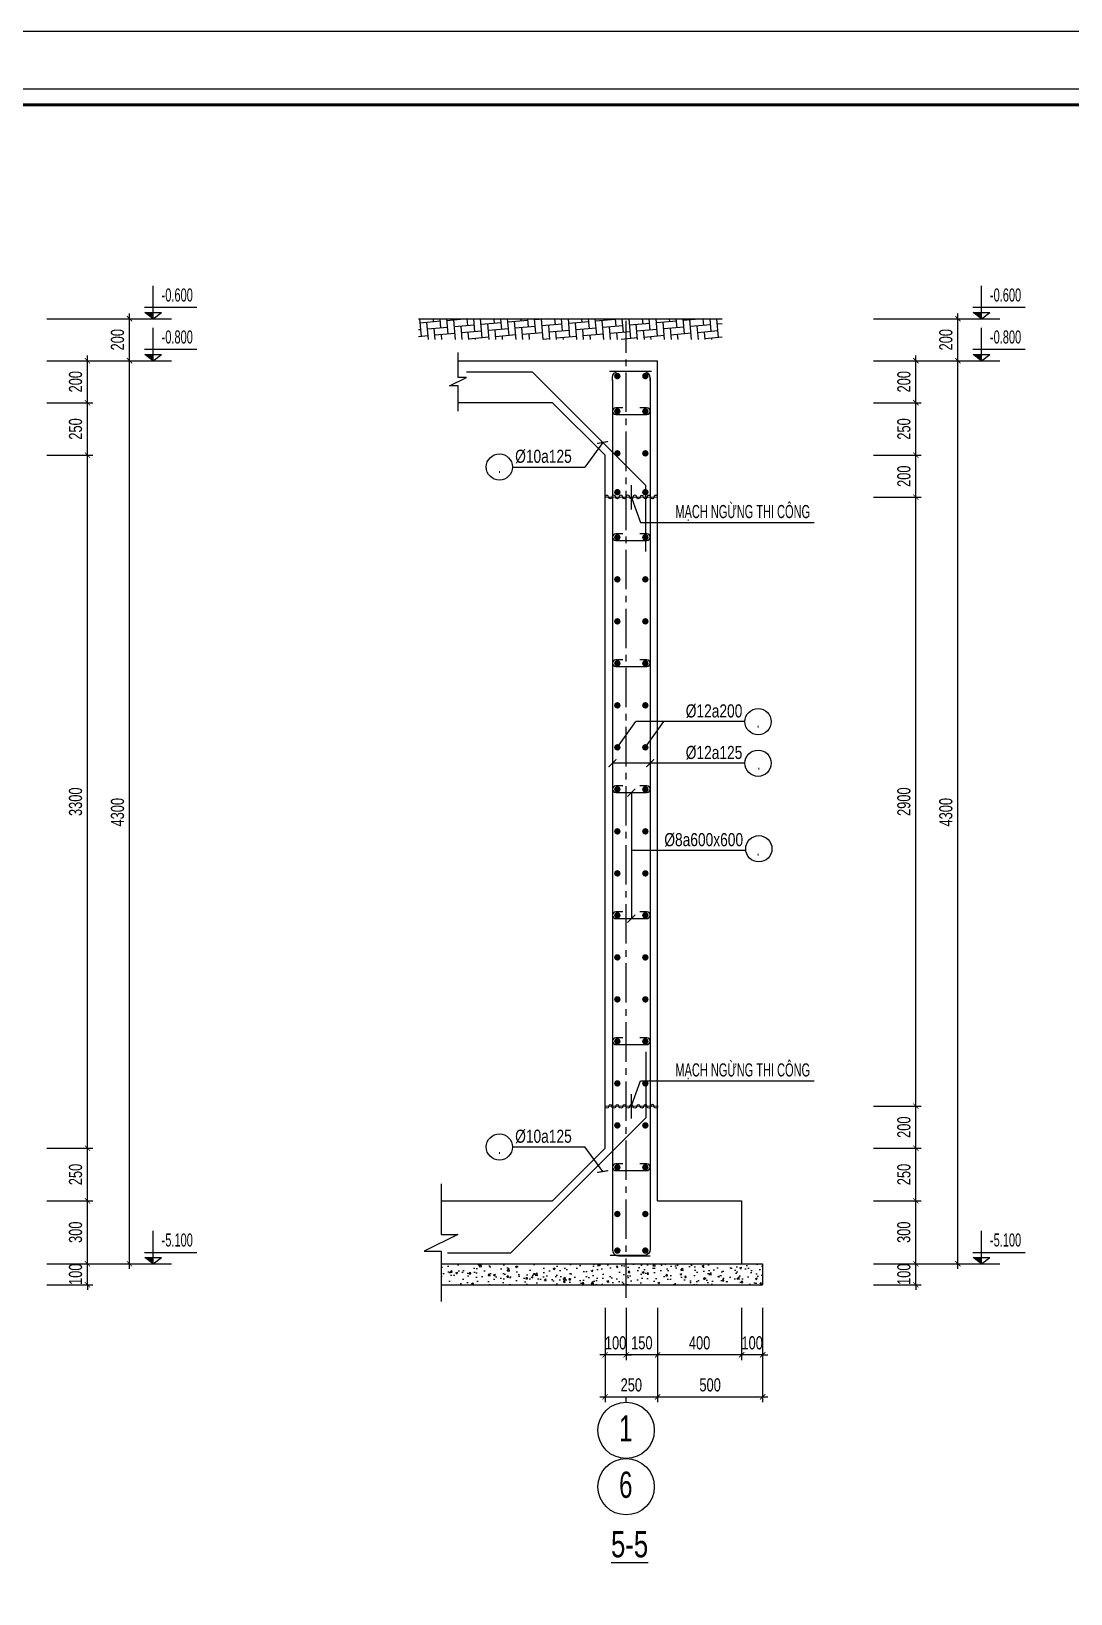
# Model space of a CAD drawing. Header units: millimetres. Extents: x -743195 to -406795, y -426565 to -367165.
# Drawn here: x -446379 to -426587, y -396927 to -367165 of the extents above; entities that cross this region are included whole.
import ezdxf
from ezdxf.enums import TextEntityAlignment as Align

# ---------------------------------------------------------------- set-up
doc = ezdxf.new("R2010")
doc.units = ezdxf.units.MM
doc.header["$LTSCALE"] = 1000
doc.header["$MEASUREMENT"] = 0
doc.linetypes.add('CENTER2', pattern=[1.125, 0.75, -0.125, 0.125, -0.125])
for name, color, linetype in [('8', 8, 'Continuous'), ('CDC-KHUNGTEN', 7, 'Continuous'), ('CDC.01.AXIS', 160, 'CENTER2'), ('CDC.02.DIM', 1, 'Continuous'), ('CDC.03.BORDER', 3, 'Continuous'), ('CDC.05.STEEL', 4, 'Continuous'), ('CDC.06.TEXT', 2, 'Continuous'), ('CDC.10.HATCH', 251, 'Continuous'), ('CDC.14.STEELNUM', 3, 'Continuous'), ('CDC.16.BIGTEXT', 6, 'Continuous'), ('CHI', 1, 'Continuous'), ('DIM', 1, 'Continuous'), ('KCS_CHI', 1, 'Continuous'), ('KCS_HATCH', 8, 'Continuous')]:
    doc.layers.add(name, color=color, linetype=linetype)
doc.styles.add('ARIAL', font='arial.ttf', dxfattribs={"width": 0.7})
doc.styles.add('KCS_SMTEXT', font='arial.ttf', dxfattribs={"width": 0.7})
doc.dimstyles.new('1.25', dxfattribs={"dimscale": 100, "dimtxt": 2.5, "dimasz": 1, "dimexe": 1, "dimexo": 0, "dimgap": 1, "dimtad": 1, "dimdec": 0, "dimlfac": 0.25, "dimdsep": 46, "dimtxsty": 'ARIAL', "dimblk": 'ARCHTICK', "dimcen": 1, "dimdle": 1, "dimclrd": 1, "dimclre": 1, "dimclrt": 2, "dimadec": 0, "dimazin": 0, "dimtfac": 0.00072, "dimtdec": 0, "dimtix": 1, "dimtmove": 2, "dimatfit": 3, "dimldrblk": 'ARCHTICK', "dimfxl": 1, "dimtolj": 1, "dimarcsym": 0})

# ---------------------------------------------------------------- blocks, each defined once
blk = doc.blocks.new('_ArchTick')
at = {"color": 0, "linetype": 'ByBlock', "const_width": 0.15}
blk.add_lwpolyline([(-0.5, -0.5), (0.5, 0.5)], dxfattribs=at)
blk = doc.blocks.new('*D38')
at = {"layer": 'CDC.02.DIM', "color": 1, "lineweight": -2, "transparency": 16777216}
for p, q in [((-430341, -390641), (-429436, -390641)), ((-429536, -390641), (-429536, -390541)), ((-429536, -391041), (-429536, -390641)), ((-430341, -391041), (-429436, -391041)), ((-429536, -391041), (-429536, -391141))]:
    blk.add_line(p, q, dxfattribs=at)
at = {"layer": 'Defpoints', "color": 0, "transparency": 16777216}
for p in [(-430341, -390641), (-429536, -390641), (-430341, -391041)]:
    blk.add_point(p, dxfattribs=at)
at = {"layer": 'CDC.02.DIM', "color": 1, "lineweight": -2, "transparency": 16777216, "xscale": 100, "yscale": 100, "zscale": 100}
for p, rotation in [((-429536, -390641), 270), ((-429536, -391041), 90)]:
    blk.add_blockref('_ArchTick', p, dxfattribs=dict(at, rotation=rotation))
at = {"layer": 'CDC.02.DIM', "color": 2, "transparency": 16777216, "insert": (-429763, -390841), "char_height": 250, "attachment_point": 5, "rotation": 90, "style": 'ARIAL'}
blk.add_mtext('\\A1;100', dxfattribs=at)
blk = doc.blocks.new('*D39')
at = {"layer": 'CDC.02.DIM', "color": 1, "lineweight": -2, "transparency": 16777216}
for p, q in [((-430341, -389441), (-429436, -389441)), ((-429536, -390741), (-429536, -389341)), ((-430341, -390641), (-429436, -390641))]:
    blk.add_line(p, q, dxfattribs=at)
at = {"layer": 'Defpoints', "color": 0, "transparency": 16777216}
for p in [(-430341, -389441), (-429536, -389441), (-430341, -390641)]:
    blk.add_point(p, dxfattribs=at)
at = {"layer": 'CDC.02.DIM', "color": 1, "lineweight": -2, "transparency": 16777216, "xscale": 100, "yscale": 100, "zscale": 100}
for p, rotation in [((-429536, -389441), 90), ((-429536, -390641), 270)]:
    blk.add_blockref('_ArchTick', p, dxfattribs=dict(at, rotation=rotation))
at = {"layer": 'CDC.02.DIM', "color": 2, "transparency": 16777216, "insert": (-429764, -390041), "char_height": 250, "attachment_point": 5, "rotation": 90, "style": 'ARIAL'}
blk.add_mtext('\\A1;300', dxfattribs=at)
blk = doc.blocks.new('*D40')
at = {"layer": 'CDC.02.DIM', "color": 1, "lineweight": -2, "transparency": 16777216}
for p, q in [((-430341, -387640), (-429436, -387640)), ((-429536, -388541), (-429536, -387540)), ((-430341, -388441), (-429436, -388441))]:
    blk.add_line(p, q, dxfattribs=at)
at = {"layer": 'Defpoints', "color": 0, "transparency": 16777216}
for p in [(-430341, -387640), (-429536, -387640), (-430341, -388441)]:
    blk.add_point(p, dxfattribs=at)
at = {"layer": 'CDC.02.DIM', "color": 1, "lineweight": -2, "transparency": 16777216, "xscale": 100, "yscale": 100, "zscale": 100}
for p, rotation in [((-429536, -387640), 90), ((-429536, -388441), 270)]:
    blk.add_blockref('_ArchTick', p, dxfattribs=dict(at, rotation=rotation))
at = {"layer": 'CDC.02.DIM', "color": 2, "transparency": 16777216, "insert": (-429763, -388040), "char_height": 250, "attachment_point": 5, "rotation": 90, "style": 'ARIAL'}
blk.add_mtext('\\A1;200', dxfattribs=at)
blk = doc.blocks.new('CAODO')
at = {"layer": 'KCS_HATCH'}
blk.add_hatch(color=256, dxfattribs=at).paths.add_polyline_path([(-3269.7, 14651), (-3309.7, 14651), (-3269.7, 14621)])
at = {"layer": 'CHI'}
for q in [(-3309.7, 14651), (-3229.7, 14651)]:
    blk.add_line((-3269.7, 14621), q, dxfattribs=at)
at = {"layer": 'DIM'}
for p, q in [((-3357.2, 14621), (-3182.2, 14621)), ((-3309.7, 14651), (-3229.7, 14651)), ((-3269.7, 14621), (-3269.7, 14651))]:
    blk.add_line(p, q, dxfattribs=at)
at = {"layer": 'KCS_CHI'}
for p, q in [((-3269.7, 14621), (-3269.7, 14778.1)), ((-3310.2, 14675.4), (-3062.5, 14675.4))]:
    blk.add_line(p, q, dxfattribs=at)
blk = doc.blocks.new('*D41')
at = {"layer": 'CDC.02.DIM', "color": 1, "lineweight": -2, "transparency": 16777216}
for p, q in [((-430341, -376041), (-429436, -376041)), ((-429536, -387740), (-429536, -375941)), ((-430341, -387640), (-429436, -387640))]:
    blk.add_line(p, q, dxfattribs=at)
at = {"layer": 'Defpoints', "color": 0, "transparency": 16777216}
for p in [(-430341, -376041), (-429536, -376041), (-430341, -387640)]:
    blk.add_point(p, dxfattribs=at)
at = {"layer": 'CDC.02.DIM', "color": 1, "lineweight": -2, "transparency": 16777216, "xscale": 100, "yscale": 100, "zscale": 100}
for p, rotation in [((-429536, -376041), 90), ((-429536, -387640), 270)]:
    blk.add_blockref('_ArchTick', p, dxfattribs=dict(at, rotation=rotation))
at = {"layer": 'CDC.02.DIM', "color": 2, "transparency": 16777216, "insert": (-429763, -381840), "char_height": 250, "attachment_point": 5, "rotation": 90, "style": 'ARIAL'}
blk.add_mtext('\\A1;2900', dxfattribs=at)
blk = doc.blocks.new('*D42')
at = {"layer": 'CDC.02.DIM', "color": 1, "lineweight": -2, "transparency": 16777216}
for p, q in [((-430341, -375241), (-429436, -375241)), ((-429536, -376141), (-429536, -375141)), ((-430341, -376041), (-429436, -376041))]:
    blk.add_line(p, q, dxfattribs=at)
at = {"layer": 'Defpoints', "color": 0, "transparency": 16777216}
for p in [(-430341, -375241), (-429536, -375241), (-430341, -376041)]:
    blk.add_point(p, dxfattribs=at)
at = {"layer": 'CDC.02.DIM', "color": 1, "lineweight": -2, "transparency": 16777216, "xscale": 100, "yscale": 100, "zscale": 100}
for p, rotation in [((-429536, -375241), 90), ((-429536, -376041), 270)]:
    blk.add_blockref('_ArchTick', p, dxfattribs=dict(at, rotation=rotation))
at = {"layer": 'CDC.02.DIM', "color": 2, "transparency": 16777216, "insert": (-429763, -375641), "char_height": 250, "attachment_point": 5, "rotation": 90, "style": 'ARIAL'}
blk.add_mtext('\\A1;200', dxfattribs=at)
blk = doc.blocks.new('*D43')
at = {"layer": 'CDC.02.DIM', "color": 1, "lineweight": -2, "transparency": 16777216}
for p, q in [((-430341, -374241), (-429436, -374241)), ((-429536, -375341), (-429536, -374141)), ((-430341, -375241), (-429436, -375241))]:
    blk.add_line(p, q, dxfattribs=at)
at = {"layer": 'Defpoints', "color": 0, "transparency": 16777216}
for p in [(-430341, -374241), (-429536, -374241), (-430341, -375241)]:
    blk.add_point(p, dxfattribs=at)
at = {"layer": 'CDC.02.DIM', "color": 1, "lineweight": -2, "transparency": 16777216, "xscale": 100, "yscale": 100, "zscale": 100}
for p, rotation in [((-429536, -374241), 90), ((-429536, -375241), 270)]:
    blk.add_blockref('_ArchTick', p, dxfattribs=dict(at, rotation=rotation))
at = {"layer": 'CDC.02.DIM', "color": 2, "transparency": 16777216, "insert": (-429763, -374741), "char_height": 250, "attachment_point": 5, "rotation": 90, "style": 'ARIAL'}
blk.add_mtext('\\A1;250', dxfattribs=at)
blk = doc.blocks.new('*D44')
at = {"layer": 'CDC.02.DIM', "color": 1, "lineweight": -2, "transparency": 16777216}
for p, q in [((-430341, -373441), (-429436, -373441)), ((-429536, -374341), (-429536, -373341)), ((-430341, -374241), (-429436, -374241))]:
    blk.add_line(p, q, dxfattribs=at)
at = {"layer": 'Defpoints', "color": 0, "transparency": 16777216}
for p in [(-430341, -373441), (-429536, -373441), (-430341, -374241)]:
    blk.add_point(p, dxfattribs=at)
at = {"layer": 'CDC.02.DIM', "color": 1, "lineweight": -2, "transparency": 16777216, "xscale": 100, "yscale": 100, "zscale": 100}
for p, rotation in [((-429536, -373441), 90), ((-429536, -374241), 270)]:
    blk.add_blockref('_ArchTick', p, dxfattribs=dict(at, rotation=rotation))
at = {"layer": 'CDC.02.DIM', "color": 2, "transparency": 16777216, "insert": (-429763, -373841), "char_height": 250, "attachment_point": 5, "rotation": 90, "style": 'ARIAL'}
blk.add_mtext('\\A1;200', dxfattribs=at)
blk = doc.blocks.new('*D45')
at = {"layer": 'CDC.02.DIM', "color": 1, "lineweight": -2, "transparency": 16777216}
for p, q in [((-429536, -389541), (-429536, -388341)), ((-430341, -388441), (-429436, -388441)), ((-430341, -389441), (-429436, -389441))]:
    blk.add_line(p, q, dxfattribs=at)
at = {"layer": 'Defpoints', "color": 0, "transparency": 16777216}
for p in [(-430341, -388441), (-429536, -388441), (-430341, -389441)]:
    blk.add_point(p, dxfattribs=at)
at = {"layer": 'CDC.02.DIM', "color": 1, "lineweight": -2, "transparency": 16777216, "xscale": 100, "yscale": 100, "zscale": 100}
for p, rotation in [((-429536, -388441), 90), ((-429536, -389441), 270)]:
    blk.add_blockref('_ArchTick', p, dxfattribs=dict(at, rotation=rotation))
at = {"layer": 'CDC.02.DIM', "color": 2, "transparency": 16777216, "insert": (-429763, -388941), "char_height": 250, "attachment_point": 5, "rotation": 90, "style": 'ARIAL'}
blk.add_mtext('\\A1;250', dxfattribs=at)
blk = doc.blocks.new('*D46')
at = {"layer": 'CDC.02.DIM', "color": 1, "lineweight": -2, "transparency": 16777216}
for p, q in [((-430341, -373441), (-428636, -373441)), ((-428736, -390741), (-428736, -373341)), ((-430341, -390641), (-428636, -390641))]:
    blk.add_line(p, q, dxfattribs=at)
at = {"layer": 'Defpoints', "color": 0, "transparency": 16777216}
for p in [(-430341, -373441), (-428736, -373441), (-430341, -390641)]:
    blk.add_point(p, dxfattribs=at)
at = {"layer": 'CDC.02.DIM', "color": 1, "lineweight": -2, "transparency": 16777216, "xscale": 100, "yscale": 100, "zscale": 100}
for p, rotation in [((-428736, -373441), 90), ((-428736, -390641), 270)]:
    blk.add_blockref('_ArchTick', p, dxfattribs=dict(at, rotation=rotation))
at = {"layer": 'CDC.02.DIM', "color": 2, "transparency": 16777216, "insert": (-428964, -382041), "char_height": 250, "attachment_point": 5, "rotation": 90, "style": 'ARIAL'}
blk.add_mtext('\\A1;4300', dxfattribs=at)
blk = doc.blocks.new('*D47')
at = {"layer": 'CDC.02.DIM', "color": 1, "lineweight": -2, "transparency": 16777216}
for p, q in [((-428736, -373541), (-428736, -372541)), ((-430341, -372641), (-428636, -372641)), ((-430341, -373441), (-428636, -373441))]:
    blk.add_line(p, q, dxfattribs=at)
at = {"layer": 'Defpoints', "color": 0, "transparency": 16777216}
for p in [(-430341, -372641), (-428736, -372641), (-430341, -373441)]:
    blk.add_point(p, dxfattribs=at)
at = {"layer": 'CDC.02.DIM', "color": 1, "lineweight": -2, "transparency": 16777216, "xscale": 100, "yscale": 100, "zscale": 100}
for p, rotation in [((-428736, -372641), 90), ((-428736, -373441), 270)]:
    blk.add_blockref('_ArchTick', p, dxfattribs=dict(at, rotation=rotation))
at = {"layer": 'CDC.02.DIM', "color": 2, "transparency": 16777216, "insert": (-428964, -373041), "char_height": 250, "attachment_point": 5, "rotation": 90, "style": 'ARIAL'}
blk.add_mtext('\\A1;200', dxfattribs=at)
blk = doc.blocks.new('*D48')
at = {"layer": 'CDC.02.DIM', "color": 1, "lineweight": -2, "transparency": 16777216}
for p, q in [((-432853, -391482), (-432853, -392477)), ((-432453, -391482), (-432453, -392477)), ((-432853, -392377), (-432953, -392377)), ((-432453, -392377), (-432853, -392377)), ((-432453, -392377), (-432353, -392377))]:
    blk.add_line(p, q, dxfattribs=at)
at = {"layer": 'Defpoints', "color": 0, "transparency": 16777216}
for p in [(-432853, -391482), (-432453, -391482), (-432853, -392377)]:
    blk.add_point(p, dxfattribs=at)
at = {"layer": 'CDC.02.DIM', "color": 1, "lineweight": -2, "transparency": 16777216, "xscale": 100, "yscale": 100, "zscale": 100}
blk.add_blockref('_ArchTick', (-432853, -392377), dxfattribs=at)
at = {"layer": 'CDC.02.DIM', "color": 1, "lineweight": -2, "transparency": 16777216, "xscale": 100, "yscale": 100, "zscale": 100, "rotation": 180}
blk.add_blockref('_ArchTick', (-432453, -392377), dxfattribs=at)
at = {"layer": 'CDC.02.DIM', "color": 2, "transparency": 16777216, "insert": (-432653, -392149), "char_height": 250, "attachment_point": 5, "style": 'ARIAL'}
blk.add_mtext('\\A1;100', dxfattribs=at)
blk = doc.blocks.new('*D49')
at = {"layer": 'CDC.02.DIM', "color": 1, "lineweight": -2, "transparency": 16777216}
for p, q in [((-434453, -391482), (-434453, -392477)), ((-432853, -391482), (-432853, -392477)), ((-432753, -392377), (-434553, -392377))]:
    blk.add_line(p, q, dxfattribs=at)
at = {"layer": 'Defpoints', "color": 0, "transparency": 16777216}
for p in [(-434453, -391482), (-432853, -391482), (-434453, -392377)]:
    blk.add_point(p, dxfattribs=at)
at = {"layer": 'CDC.02.DIM', "color": 1, "lineweight": -2, "transparency": 16777216, "xscale": 100, "yscale": 100, "zscale": 100, "rotation": 180}
blk.add_blockref('_ArchTick', (-434453, -392377), dxfattribs=at)
at = {"layer": 'CDC.02.DIM', "color": 1, "lineweight": -2, "transparency": 16777216, "xscale": 100, "yscale": 100, "zscale": 100}
blk.add_blockref('_ArchTick', (-432853, -392377), dxfattribs=at)
at = {"layer": 'CDC.02.DIM', "color": 2, "transparency": 16777216, "insert": (-433653, -392149), "char_height": 250, "attachment_point": 5, "style": 'ARIAL'}
blk.add_mtext('\\A1;400', dxfattribs=at)
blk = doc.blocks.new('*D50')
at = {"layer": 'CDC.02.DIM', "color": 1, "lineweight": -2, "transparency": 16777216}
for p, q in [((-435053, -391482), (-435053, -392477)), ((-434453, -391482), (-434453, -392477)), ((-434353, -392377), (-435153, -392377))]:
    blk.add_line(p, q, dxfattribs=at)
at = {"layer": 'Defpoints', "color": 0, "transparency": 16777216}
for p in [(-435053, -391482), (-434453, -391482), (-435053, -392377)]:
    blk.add_point(p, dxfattribs=at)
at = {"layer": 'CDC.02.DIM', "color": 1, "lineweight": -2, "transparency": 16777216, "xscale": 100, "yscale": 100, "zscale": 100, "rotation": 180}
blk.add_blockref('_ArchTick', (-435053, -392377), dxfattribs=at)
at = {"layer": 'CDC.02.DIM', "color": 1, "lineweight": -2, "transparency": 16777216, "xscale": 100, "yscale": 100, "zscale": 100}
blk.add_blockref('_ArchTick', (-434453, -392377), dxfattribs=at)
at = {"layer": 'CDC.02.DIM', "color": 2, "transparency": 16777216, "insert": (-434753, -392149), "char_height": 250, "attachment_point": 5, "style": 'ARIAL'}
blk.add_mtext('\\A1;150', dxfattribs=at)
blk = doc.blocks.new('*D51')
at = {"layer": 'CDC.02.DIM', "color": 1, "lineweight": -2, "transparency": 16777216}
for p, q in [((-435453, -391482), (-435453, -392477)), ((-435053, -391482), (-435053, -392477)), ((-435453, -392377), (-435553, -392377)), ((-435053, -392377), (-435453, -392377)), ((-435053, -392377), (-434953, -392377))]:
    blk.add_line(p, q, dxfattribs=at)
at = {"layer": 'Defpoints', "color": 0, "transparency": 16777216}
for p in [(-435453, -391482), (-435053, -391482), (-435453, -392377)]:
    blk.add_point(p, dxfattribs=at)
at = {"layer": 'CDC.02.DIM', "color": 1, "lineweight": -2, "transparency": 16777216, "xscale": 100, "yscale": 100, "zscale": 100}
blk.add_blockref('_ArchTick', (-435453, -392377), dxfattribs=at)
at = {"layer": 'CDC.02.DIM', "color": 1, "lineweight": -2, "transparency": 16777216, "xscale": 100, "yscale": 100, "zscale": 100, "rotation": 180}
blk.add_blockref('_ArchTick', (-435053, -392377), dxfattribs=at)
at = {"layer": 'CDC.02.DIM', "color": 2, "transparency": 16777216, "insert": (-435253, -392149), "char_height": 250, "attachment_point": 5, "style": 'ARIAL'}
blk.add_mtext('\\A1;100', dxfattribs=at)
blk = doc.blocks.new('*D52')
at = {"layer": 'CDC.02.DIM', "color": 1, "lineweight": -2, "transparency": 16777216}
for p, q in [((-435453, -391482), (-435453, -393277)), ((-434453, -391482), (-434453, -393277)), ((-435553, -393177), (-434353, -393177))]:
    blk.add_line(p, q, dxfattribs=at)
at = {"layer": 'Defpoints', "color": 0, "transparency": 16777216}
for p in [(-435453, -391482), (-434453, -391482), (-434453, -393177)]:
    blk.add_point(p, dxfattribs=at)
at = {"layer": 'CDC.02.DIM', "color": 1, "lineweight": -2, "transparency": 16777216, "xscale": 100, "yscale": 100, "zscale": 100, "rotation": 180}
blk.add_blockref('_ArchTick', (-435453, -393177), dxfattribs=at)
at = {"layer": 'CDC.02.DIM', "color": 1, "lineweight": -2, "transparency": 16777216, "xscale": 100, "yscale": 100, "zscale": 100}
blk.add_blockref('_ArchTick', (-434453, -393177), dxfattribs=at)
at = {"layer": 'CDC.02.DIM', "color": 2, "transparency": 16777216, "insert": (-434953, -392950), "char_height": 250, "attachment_point": 5, "style": 'ARIAL'}
blk.add_mtext('\\A1;250', dxfattribs=at)
blk = doc.blocks.new('*D53')
at = {"layer": 'CDC.02.DIM', "color": 1, "lineweight": -2, "transparency": 16777216}
for p, q in [((-434453, -391482), (-434453, -393277)), ((-432453, -391482), (-432453, -393277)), ((-434553, -393177), (-432353, -393177))]:
    blk.add_line(p, q, dxfattribs=at)
at = {"layer": 'Defpoints', "color": 0, "transparency": 16777216}
for p in [(-434453, -391482), (-432453, -391482), (-432453, -393177)]:
    blk.add_point(p, dxfattribs=at)
at = {"layer": 'CDC.02.DIM', "color": 1, "lineweight": -2, "transparency": 16777216, "xscale": 100, "yscale": 100, "zscale": 100, "rotation": 180}
blk.add_blockref('_ArchTick', (-434453, -393177), dxfattribs=at)
at = {"layer": 'CDC.02.DIM', "color": 1, "lineweight": -2, "transparency": 16777216, "xscale": 100, "yscale": 100, "zscale": 100}
blk.add_blockref('_ArchTick', (-432453, -393177), dxfattribs=at)
at = {"layer": 'CDC.02.DIM', "color": 2, "transparency": 16777216, "insert": (-433453, -392950), "char_height": 250, "attachment_point": 5, "style": 'ARIAL'}
blk.add_mtext('\\A1;500', dxfattribs=at)
blk = doc.blocks.new('*D261')
at = {"layer": 'CDC.02.DIM', "color": 1, "lineweight": -2, "transparency": 16777216}
for p, q in [((-446084, -390641), (-445208, -390641)), ((-445308, -390641), (-445308, -390541)), ((-445308, -391041), (-445308, -390641)), ((-446084, -391041), (-445208, -391041)), ((-445308, -391041), (-445308, -391141))]:
    blk.add_line(p, q, dxfattribs=at)
at = {"layer": 'Defpoints', "color": 0, "transparency": 16777216}
for p in [(-446084, -390641), (-445308, -390641), (-446084, -391041)]:
    blk.add_point(p, dxfattribs=at)
at = {"layer": 'CDC.02.DIM', "color": 1, "lineweight": -2, "transparency": 16777216, "xscale": 100, "yscale": 100, "zscale": 100}
for p, rotation in [((-445308, -390641), 270), ((-445308, -391041), 90)]:
    blk.add_blockref('_ArchTick', p, dxfattribs=dict(at, rotation=rotation))
at = {"layer": 'CDC.02.DIM', "color": 2, "transparency": 16777216, "insert": (-445535, -390841), "char_height": 250, "attachment_point": 5, "rotation": 90, "style": 'ARIAL'}
blk.add_mtext('\\A1;100', dxfattribs=at)
blk = doc.blocks.new('*D262')
at = {"layer": 'CDC.02.DIM', "color": 1, "lineweight": -2, "transparency": 16777216}
for p, q in [((-446084, -389441), (-445208, -389441)), ((-445308, -390741), (-445308, -389341)), ((-446084, -390641), (-445208, -390641))]:
    blk.add_line(p, q, dxfattribs=at)
at = {"layer": 'Defpoints', "color": 0, "transparency": 16777216}
for p in [(-446084, -389441), (-445308, -389441), (-446084, -390641)]:
    blk.add_point(p, dxfattribs=at)
at = {"layer": 'CDC.02.DIM', "color": 1, "lineweight": -2, "transparency": 16777216, "xscale": 100, "yscale": 100, "zscale": 100}
for p, rotation in [((-445308, -389441), 90), ((-445308, -390641), 270)]:
    blk.add_blockref('_ArchTick', p, dxfattribs=dict(at, rotation=rotation))
at = {"layer": 'CDC.02.DIM', "color": 2, "transparency": 16777216, "insert": (-445535, -390041), "char_height": 250, "attachment_point": 5, "rotation": 90, "style": 'ARIAL'}
blk.add_mtext('\\A1;300', dxfattribs=at)
blk = doc.blocks.new('*D263')
at = {"layer": 'CDC.02.DIM', "color": 1, "lineweight": -2, "transparency": 16777216}
for p, q in [((-446084, -375241), (-445208, -375241)), ((-445308, -388541), (-445308, -375141)), ((-446084, -388441), (-445208, -388441))]:
    blk.add_line(p, q, dxfattribs=at)
at = {"layer": 'Defpoints', "color": 0, "transparency": 16777216}
for p in [(-446084, -375241), (-445308, -375241), (-446084, -388441)]:
    blk.add_point(p, dxfattribs=at)
at = {"layer": 'CDC.02.DIM', "color": 1, "lineweight": -2, "transparency": 16777216, "xscale": 100, "yscale": 100, "zscale": 100}
for p, rotation in [((-445308, -375241), 90), ((-445308, -388441), 270)]:
    blk.add_blockref('_ArchTick', p, dxfattribs=dict(at, rotation=rotation))
at = {"layer": 'CDC.02.DIM', "color": 2, "transparency": 16777216, "insert": (-445535, -381841), "char_height": 250, "attachment_point": 5, "rotation": 90, "style": 'ARIAL'}
blk.add_mtext('\\A1;3300', dxfattribs=at)
blk = doc.blocks.new('*D264')
at = {"layer": 'CDC.02.DIM', "color": 1, "lineweight": -2, "transparency": 16777216}
for p, q in [((-446084, -374241), (-445208, -374241)), ((-445308, -375341), (-445308, -374141)), ((-446084, -375241), (-445208, -375241))]:
    blk.add_line(p, q, dxfattribs=at)
at = {"layer": 'Defpoints', "color": 0, "transparency": 16777216}
for p in [(-446084, -374241), (-445308, -374241), (-446084, -375241)]:
    blk.add_point(p, dxfattribs=at)
at = {"layer": 'CDC.02.DIM', "color": 1, "lineweight": -2, "transparency": 16777216, "xscale": 100, "yscale": 100, "zscale": 100}
for p, rotation in [((-445308, -374241), 90), ((-445308, -375241), 270)]:
    blk.add_blockref('_ArchTick', p, dxfattribs=dict(at, rotation=rotation))
at = {"layer": 'CDC.02.DIM', "color": 2, "transparency": 16777216, "insert": (-445535, -374741), "char_height": 250, "attachment_point": 5, "rotation": 90, "style": 'ARIAL'}
blk.add_mtext('\\A1;250', dxfattribs=at)
blk = doc.blocks.new('*D265')
at = {"layer": 'CDC.02.DIM', "color": 1, "lineweight": -2, "transparency": 16777216}
for p, q in [((-446084, -373441), (-445208, -373441)), ((-445308, -374341), (-445308, -373341)), ((-446084, -374241), (-445208, -374241))]:
    blk.add_line(p, q, dxfattribs=at)
at = {"layer": 'Defpoints', "color": 0, "transparency": 16777216}
for p in [(-446084, -373441), (-445308, -373441), (-446084, -374241)]:
    blk.add_point(p, dxfattribs=at)
at = {"layer": 'CDC.02.DIM', "color": 1, "lineweight": -2, "transparency": 16777216, "xscale": 100, "yscale": 100, "zscale": 100}
for p, rotation in [((-445308, -373441), 90), ((-445308, -374241), 270)]:
    blk.add_blockref('_ArchTick', p, dxfattribs=dict(at, rotation=rotation))
at = {"layer": 'CDC.02.DIM', "color": 2, "transparency": 16777216, "insert": (-445535, -373841), "char_height": 250, "attachment_point": 5, "rotation": 90, "style": 'ARIAL'}
blk.add_mtext('\\A1;200', dxfattribs=at)
blk = doc.blocks.new('*D266')
at = {"layer": 'CDC.02.DIM', "color": 1, "lineweight": -2, "transparency": 16777216}
for p, q in [((-445308, -389541), (-445308, -388341)), ((-446084, -388441), (-445208, -388441)), ((-446084, -389441), (-445208, -389441))]:
    blk.add_line(p, q, dxfattribs=at)
at = {"layer": 'Defpoints', "color": 0, "transparency": 16777216}
for p in [(-446084, -388441), (-445308, -388441), (-446084, -389441)]:
    blk.add_point(p, dxfattribs=at)
at = {"layer": 'CDC.02.DIM', "color": 1, "lineweight": -2, "transparency": 16777216, "xscale": 100, "yscale": 100, "zscale": 100}
for p, rotation in [((-445308, -388441), 90), ((-445308, -389441), 270)]:
    blk.add_blockref('_ArchTick', p, dxfattribs=dict(at, rotation=rotation))
at = {"layer": 'CDC.02.DIM', "color": 2, "transparency": 16777216, "insert": (-445535, -388941), "char_height": 250, "attachment_point": 5, "rotation": 90, "style": 'ARIAL'}
blk.add_mtext('\\A1;250', dxfattribs=at)
blk = doc.blocks.new('*D267')
at = {"layer": 'CDC.02.DIM', "color": 1, "lineweight": -2, "transparency": 16777216}
for p, q in [((-446084, -373441), (-444408, -373441)), ((-444508, -390741), (-444508, -373341)), ((-446084, -390641), (-444408, -390641))]:
    blk.add_line(p, q, dxfattribs=at)
at = {"layer": 'Defpoints', "color": 0, "transparency": 16777216}
for p in [(-446084, -373441), (-444508, -373441), (-446084, -390641)]:
    blk.add_point(p, dxfattribs=at)
at = {"layer": 'CDC.02.DIM', "color": 1, "lineweight": -2, "transparency": 16777216, "xscale": 100, "yscale": 100, "zscale": 100}
for p, rotation in [((-444508, -373441), 90), ((-444508, -390641), 270)]:
    blk.add_blockref('_ArchTick', p, dxfattribs=dict(at, rotation=rotation))
at = {"layer": 'CDC.02.DIM', "color": 2, "transparency": 16777216, "insert": (-444736, -382041), "char_height": 250, "attachment_point": 5, "rotation": 90, "style": 'ARIAL'}
blk.add_mtext('\\A1;4300', dxfattribs=at)
blk = doc.blocks.new('*D268')
at = {"layer": 'CDC.02.DIM', "color": 1, "lineweight": -2, "transparency": 16777216}
for p, q in [((-444508, -373541), (-444508, -372541)), ((-446084, -372641), (-444408, -372641)), ((-446084, -373441), (-444408, -373441))]:
    blk.add_line(p, q, dxfattribs=at)
at = {"layer": 'Defpoints', "color": 0, "transparency": 16777216}
for p in [(-446084, -372641), (-444508, -372641), (-446084, -373441)]:
    blk.add_point(p, dxfattribs=at)
at = {"layer": 'CDC.02.DIM', "color": 1, "lineweight": -2, "transparency": 16777216, "xscale": 100, "yscale": 100, "zscale": 100}
for p, rotation in [((-444508, -372641), 90), ((-444508, -373441), 270)]:
    blk.add_blockref('_ArchTick', p, dxfattribs=dict(at, rotation=rotation))
at = {"layer": 'CDC.02.DIM', "color": 2, "transparency": 16777216, "insert": (-444736, -373041), "char_height": 250, "attachment_point": 5, "rotation": 90, "style": 'ARIAL'}
blk.add_mtext('\\A1;200', dxfattribs=at)
blk = doc.blocks.new('KHUNG A1')
at = {"layer": 'CDC-KHUNGTEN', "color": 8}
blk.add_lwpolyline([(10368.18, 709.17), (10447.22, 709.17), (10447.22, 1281.17), (9647.22, 1281.17), (9647.22, 709.17), (10368.18, 709.17)], dxfattribs=at)
at = {"layer": 'CDC-KHUNGTEN', "color": 255, "lineweight": 60}
blk.add_lwpolyline([(10366.22, 712.17), (10366.22, 1278.17), (9650.22, 1278.17), (9650.22, 712.17), (10366.22, 712.17)], close=True, dxfattribs=at)
at = {"layer": 'Defpoints', "color": 1, "ltscale": 0.2}
blk.add_lwpolyline([(9617.22, 698.17), (9617.22, 1292.17), (10458.22, 1292.17), (10458.22, 698.17), (9617.22, 698.17)], close=True, dxfattribs=at)

msp = doc.modelspace()

# ---------------------------------------------------------------- hatches: boundary and pattern name
at = {"layer": '8'}
h = msp.add_hatch(dxfattribs=at)
h.set_pattern_fill('AR-HBONE', color=256, scale=32, angle=49.95578)
h.set_pattern_definition([(94.95578, (-858014.03, -366017.8), (-138.579015, 116.46397), [384, -128]), (184.95578, (-858025.09, -365890.28), (-138.579015, 116.46397), [384, -128])])
h.paths.add_polyline_path([(-439007.3, -372641.3), (-439007.3, -373033.8), (-433221.2, -373033.8), (-433221.2, -372641.3)])
at = {"layer": 'CDC.10.HATCH'}
h = msp.add_hatch(dxfattribs=at)
h.set_pattern_fill('AR-CONC', color=256, scale=50, style=0)
h.set_pattern_definition([(50, (-276316.97, -261411.53), (358.6301, -31.37607), [37.5, -412.5]), (355, (-276316.97, -261411.53), (-69.37567, 376.09607), [30, -330]), (100.4514, (-276287.1, -261414.15), (289.2547, 344.7198), [31.8701, -350.57106]), (46.1842, (-276316.97, -261311.53), (533.6205, -82.7595), [56.25, -618.75]), (96.6356, (-276272.5, -261318.43), (467.3314, 487.059), [47.8051, -525.8565]), (351.1842, (-276317, -261311.53), (467.331, 487.0593), [45, -495]), (21, (-276266.97, -261336.53), (298.45353, -201.30945), [37.5, -412.5]), (326, (-276266.97, -261336.53), (121.65767, 362.575), [30, -330]), (71.4514, (-276242.1, -261353.3), (420.1113, 161.26525), [31.8701, -350.57106]), (37.5, (-276316.97, -261411.53), (6.07993, 166.44693), [0, -326, 0, -335, 0, -331.25]), (7.5, (-276316.97, -261411.53), (131.53477, 197.20586), [0, -191, 0, -318.5, 0, -126.25]), (327.5, (-276428.47, -261411.53), (266.91122, -11.27744), [0, -125, 0, -390, 0, -517.5]), (317.5, (-276478.47, -261411.53), (291.59308, 50.0525), [0, -162.5, 0, -259, 0, -367.5])])
h.paths.add_polyline_path([(-435053.1, -390641.3), (-438574.7, -390641.3), (-438574.7, -391041.3), (-435053.1, -391041.3)])
h = msp.add_hatch(dxfattribs=at)
h.set_pattern_fill('AR-CONC', color=256, scale=50, style=0)
h.set_pattern_definition([(50, (4165.5, 0), (358.63009, -31.37607), [37.5, -412.5]), (355, (4165.5, 0), (-69.37567, 376.09607), [30, -330]), (100.4514, (4195.37, -2.6), (289.2547, 344.71977), [31.8701, -350.57106]), (46.1842, (4165.5, 100), (533.62052, -82.7595), [56.25, -618.75]), (96.6356, (4209.96, 93.1), (467.33135, 487.05894), [47.80514, -525.8565]), (351.1842, (4165.5, 100), (467.33097, 487.0593), [45, -495]), (21, (4215.5, 75), (298.45353, -201.30945), [37.5, -412.5]), (326, (4215.5, 75), (121.65767, 362.57502), [30, -330]), (71.4514, (4240.36, 58.22), (420.11131, 161.26525), [31.8701, -350.57106]), (37.5, (4165.49, 0), (6.079928, 166.446927), [0, -326, 0, -335, 0, -331.25]), (7.5, (4165.49, 0), (131.53477, 197.205856), [0, -191, 0, -318.5, 0, -126.25]), (327.5, (4053.99, 0), (266.911218, -11.277436), [0, -125, 0, -390, 0, -517.5]), (317.5, (4003.99, 0), (291.593085, 50.05249), [0, -162.5, 0, -259, 0, -367.5])])
h.paths.add_polyline_path([(-432453.1, -390641.3), (-432853.1, -390641.3), (-435053.1, -390641.3), (-435053.1, -391041.3), (-432453.1, -391041.3)])

# ---------------------------------------------------------------- linework, layer by layer
at = {"layer": 'CDC.01.AXIS'}
msp.add_line((-435053.1, -391292.1), (-435053.1, -372682.8), dxfattribs=at)
at = {"layer": 'CDC.03.BORDER'}
for p, q in [((-439007.3, -372641.3), (-433221.2, -372641.3)), ((-434453.1, -389441.3), (-434453.1, -373441.3)), ((-435453.1, -388441.3), (-435453.1, -375241.3)), ((-438574.7, -389441.3), (-436453.1, -389441.3)), ((-434453.1, -389441.3), (-432853.1, -389441.3)), ((-432853.1, -389441.3), (-432853.1, -390641.3)), ((-438574.7, -390641.3), (-432853.1, -390641.3))]:
    msp.add_line(p, q, dxfattribs=at)
at = {"layer": 'CDC.03.BORDER', "ltscale": 5}
for p, q in [((-438253.1, -373441.3), (-434453.1, -373441.3)), ((-436453.1, -374241.3), (-438253.1, -374241.3)), ((-435453.1, -375241.3), (-436453.1, -374241.3)), ((-435453.1, -388441.3), (-436453.1, -389441.3))]:
    msp.add_line(p, q, dxfattribs=at)
at = {"layer": 'CDC.03.BORDER', "const_width": 20, "elevation": 0}
for points in [[(-434453, -376041.3), (-435453.1, -376041.3)], [(-434453, -387641.3), (-435453.1, -387641.3)]]:
    msp.add_lwpolyline(points, dxfattribs=at)
at = {"layer": 'CDC.05.STEEL', "ltscale": 5, "elevation": 0}
for points in [[(-434677.9, -377076.4), (-434677.9, -375818.4), (-436835.1, -373661.3), (-438093.1, -373661.3)], [(-434594.2, -373819.6), (-434594.2, -373768.5), (-434603.3, -373722.6), (-434629.3, -373683.7), (-434668.2, -373657.7), (-434714.2, -373648.5), (-435370.6, -373648.5)], [(-434594.2, -373768.5), (-434594.2, -390364), (-434603.3, -390410), (-434629.3, -390448.9), (-434668.2, -390474.9), (-434714.2, -390484), (-435358.4, -390484)], [(-435312, -373819.6), (-435312, -373761.3), (-435302.9, -373715.4), (-435276.9, -373676.4), (-435238, -373650.4), (-435192, -373641.3), (-434571.4, -373641.3)], [(-435312, -373811.6), (-435312, -390371.3), (-435302.9, -390417.2), (-435276.9, -390456.1), (-435238, -390482.2), (-435192, -390491.3), (-434593.7, -390491.3)], [(-434677.9, -386606.1), (-434677.9, -387864.1), (-437255.1, -390441.3), (-438453.1, -390441.3)]]:
    msp.add_lwpolyline(points, dxfattribs=at)
at = {"layer": 'CDC.05.STEEL', "ltscale": 0.01, "elevation": 0}
for points in [[(-435113.9, -374336.9), (-435247, -374336.9), (-435271.9, -374341.8), (-435293, -374355.9), (-435307.1, -374377), (-435312, -374401.9), (-435307.1, -374426.7), (-435293, -374447.8), (-435271.9, -374461.9), (-435247, -374466.9), (-434659.2, -374466.9), (-434634.3, -374461.9), (-434613.2, -374447.8), (-434599.1, -374426.7), (-434594.2, -374401.9), (-434599.1, -374377), (-434613.2, -374355.9), (-434634.3, -374341.8), (-434659.2, -374336.9), (-434792.3, -374336.9)], [(-435113.9, -376736.9), (-435247, -376736.9), (-435271.9, -376741.8), (-435293, -376755.9), (-435307.1, -376777), (-435312, -376801.9), (-435307.1, -376826.7), (-435293, -376847.8), (-435271.9, -376861.9), (-435247, -376866.9), (-434659.2, -376866.9), (-434634.3, -376861.9), (-434613.2, -376847.8), (-434599.1, -376826.7), (-434594.2, -376801.9), (-434599.1, -376777), (-434613.2, -376755.9), (-434634.3, -376741.8), (-434659.2, -376736.9), (-434792.3, -376736.9)], [(-435113.9, -379136.9), (-435247, -379136.9), (-435271.9, -379141.8), (-435293, -379155.9), (-435307.1, -379177), (-435312, -379201.9), (-435307.1, -379226.7), (-435293, -379247.8), (-435271.9, -379261.9), (-435247, -379266.9), (-434659.2, -379266.9), (-434634.3, -379261.9), (-434613.2, -379247.8), (-434599.1, -379226.7), (-434594.2, -379201.9), (-434599.1, -379177), (-434613.2, -379155.9), (-434634.3, -379141.8), (-434659.2, -379136.9), (-434792.3, -379136.9)], [(-435113.9, -381536.9), (-435247, -381536.9), (-435271.9, -381541.8), (-435293, -381555.9), (-435307.1, -381577), (-435312, -381601.9), (-435307.1, -381626.7), (-435293, -381647.8), (-435271.9, -381661.9), (-435247, -381666.9), (-434659.2, -381666.9), (-434634.3, -381661.9), (-434613.2, -381647.8), (-434599.1, -381626.7), (-434594.2, -381601.9), (-434599.1, -381577), (-434613.2, -381555.9), (-434634.3, -381541.8), (-434659.2, -381536.9), (-434792.3, -381536.9)], [(-435113.9, -383936.9), (-435247, -383936.9), (-435271.9, -383941.8), (-435293, -383955.9), (-435307.1, -383977), (-435312, -384001.9), (-435307.1, -384026.7), (-435293, -384047.8), (-435271.9, -384061.9), (-435247, -384066.9), (-434659.2, -384066.9), (-434634.3, -384061.9), (-434613.2, -384047.8), (-434599.1, -384026.7), (-434594.2, -384001.9), (-434599.1, -383977), (-434613.2, -383955.9), (-434634.3, -383941.8), (-434659.2, -383936.9), (-434792.3, -383936.9)], [(-435113.9, -386336.9), (-435247, -386336.9), (-435271.9, -386341.8), (-435293, -386355.9), (-435307.1, -386377), (-435312, -386401.9), (-435307.1, -386426.7), (-435293, -386447.8), (-435271.9, -386461.9), (-435247, -386466.9), (-434659.2, -386466.9), (-434634.3, -386461.9), (-434613.2, -386447.8), (-434599.1, -386426.7), (-434594.2, -386401.9), (-434599.1, -386377), (-434613.2, -386355.9), (-434634.3, -386341.8), (-434659.2, -386336.9), (-434792.3, -386336.9)], [(-435113.9, -388736.9), (-435247, -388736.9), (-435271.9, -388741.8), (-435293, -388755.9), (-435307.1, -388777), (-435312, -388801.9), (-435307.1, -388826.7), (-435293, -388847.8), (-435271.9, -388861.9), (-435247, -388866.9), (-434659.2, -388866.9), (-434634.3, -388861.9), (-434613.2, -388847.8), (-434599.1, -388826.7), (-434594.2, -388801.9), (-434599.1, -388777), (-434613.2, -388755.9), (-434634.3, -388741.8), (-434659.2, -388736.9), (-434792.3, -388736.9)]]:
    msp.add_lwpolyline(points, dxfattribs=at)
at = {"layer": 'CDC.05.STEEL', "const_width": 20, "elevation": 0}
for points in [[(-434953, -375805.3), (-434953, -376277.2)], [(-434953, -387877.2), (-434953, -387405.3)]]:
    msp.add_lwpolyline(points, dxfattribs=at)
at = {"layer": 'CDC.14.STEELNUM', "color": 1}
for centre in [(-437466, -375465.5), (-432540.2, -380315.9), (-432540.2, -381107.3), (-432526.1, -382737.2), (-437466, -388417.1)]:
    msp.add_circle(centre, 250, dxfattribs=at)
at = {"layer": 'CHI', "color": 1, "const_width": 60.8, "elevation": 0}
for points in [[(-435219.6, -373764.2, 1), (-435219.6, -373703.4, 1)], [(-434686.6, -373764.2, -1), (-434686.6, -373703.4, -1)], [(-435219.6, -374435.5, 1), (-435219.6, -374374.7, 1)], [(-434686.6, -374435.5, -1), (-434686.6, -374374.7, -1)], [(-435219.6, -375235.5, 1), (-435219.6, -375174.7, 1)], [(-434686.6, -375235.5, -1), (-434686.6, -375174.7, -1)], [(-435219.6, -375975.5, 1), (-435219.6, -375914.7, 1)], [(-434686.6, -375975.5, -1), (-434686.6, -375914.7, -1)], [(-435219.6, -376835.5, 1), (-435219.6, -376774.7, 1)], [(-434686.6, -376835.5, -1), (-434686.6, -376774.7, -1)], [(-435219.6, -377635.5, 1), (-435219.6, -377574.7, 1)], [(-434686.6, -377635.5, -1), (-434686.6, -377574.7, -1)], [(-435219.6, -378435.5, 1), (-435219.6, -378374.7, 1)], [(-434686.6, -378435.5, -1), (-434686.6, -378374.7, -1)], [(-435219.6, -379235.5, 1), (-435219.6, -379174.7, 1)], [(-434686.6, -379235.5, -1), (-434686.6, -379174.7, -1)], [(-435219.6, -380035.5, 1), (-435219.6, -379974.7, 1)], [(-434686.6, -380035.5, -1), (-434686.6, -379974.7, -1)], [(-435219.6, -380835.5, 1), (-435219.6, -380774.7, 1)], [(-434686.6, -380835.5, -1), (-434686.6, -380774.7, -1)], [(-435219.6, -381635.5, 1), (-435219.6, -381574.7, 1)], [(-434686.6, -381635.5, -1), (-434686.6, -381574.7, -1)], [(-435219.6, -382435.5, 1), (-435219.6, -382374.7, 1)], [(-434686.6, -382435.5, -1), (-434686.6, -382374.7, -1)], [(-435219.6, -383235.5, 1), (-435219.6, -383174.7, 1)], [(-435219.6, -383235.5, 1), (-435219.6, -383174.7, 1)], [(-434686.6, -383235.5, -1), (-434686.6, -383174.7, -1)], [(-434686.6, -383235.5, -1), (-434686.6, -383174.7, -1)], [(-435219.6, -384035.5, 1), (-435219.6, -383974.7, 1)], [(-434686.6, -384035.5, -1), (-434686.6, -383974.7, -1)], [(-435219.6, -384835.5, 1), (-435219.6, -384774.7, 1)], [(-434686.6, -384835.5, -1), (-434686.6, -384774.7, -1)], [(-435219.6, -385635.5, 1), (-435219.6, -385574.7, 1)], [(-434686.6, -385635.5, -1), (-434686.6, -385574.7, -1)], [(-435219.6, -386435.5, 1), (-435219.6, -386374.7, 1)], [(-434686.6, -386435.5, -1), (-434686.6, -386374.7, -1)], [(-435219.6, -387235.5, 1), (-435219.6, -387174.7, 1)], [(-435219.6, -387235.5, 1), (-435219.6, -387174.7, 1)], [(-434686.6, -387235.5, -1), (-434686.6, -387174.7, -1)], [(-434686.6, -387235.5, -1), (-434686.6, -387174.7, -1)], [(-435219.6, -388035.5, 1), (-435219.6, -387974.7, 1)], [(-435219.6, -388035.5, 1), (-435219.6, -387974.7, 1)], [(-434686.6, -388035.5, -1), (-434686.6, -387974.7, -1)], [(-434686.6, -388035.5, -1), (-434686.6, -387974.7, -1)], [(-435219.6, -388835.5, 1), (-435219.6, -388774.7, 1)], [(-434686.6, -388835.5, -1), (-434686.6, -388774.7, -1)], [(-435219.6, -389724.2, 1), (-435219.6, -389663.4, 1)], [(-434686.6, -389724.2, -1), (-434686.6, -389663.4, -1)], [(-435219.6, -390420.8, 1), (-435219.6, -390360, 1)], [(-434686.6, -390420.8, -1), (-434686.6, -390360, -1)]]:
    msp.add_lwpolyline(points, format="xyb", close=True, dxfattribs=at)
at = {"layer": 'KCS_CHI'}
for p, q in [((-435498.3, -374998.1), (-435838.9, -375465.5)), ((-437216, -375465.5), (-435838.9, -375465.5)), ((-435219.6, -380801.9), (-434865.4, -380315.9)), ((-432790.2, -380315.9), (-434865.4, -380315.9)), ((-434686.6, -380801.9), (-434332.5, -380315.9)), ((-432790.2, -381107.3), (-435312, -381107.3)), ((-434953.1, -381666.9), (-434953.1, -384066.9)), ((-432776.1, -382768.1), (-434953.1, -382768.1)), ((-437216, -388417.1), (-435838.9, -388417.1)), ((-435498.3, -388884.5), (-435838.9, -388417.1)), ((-432853.1, -390641.3), (-432453.1, -390641.3)), ((-432453.1, -390641.3), (-432453.1, -391041.3)), ((-438574.7, -391041.3), (-432453.1, -391041.3)), ((-435053.1, -393277.2), (-435053.1, -393177.2))]:
    msp.add_line(p, q, dxfattribs=at)
at = {"layer": 'KCS_CHI', "elevation": 0}
for points in [[(-438253.1, -374401.3), (-438253.1, -373921.3), (-438413.1, -373921.3), (-438093.1, -373761.3), (-438253.1, -373761.3), (-438253.1, -373281.3)], [(-434945.4, -376066), (-434776, -376523.6), (-431469.2, -376523.6)], [(-434945.4, -387616.6), (-434776, -387159), (-431469.2, -387159)], [(-438574.7, -389121.3), (-438574.7, -390081.3), (-438254.7, -390081.3), (-438894.7, -390401.3), (-438574.7, -390401.3), (-438574.7, -391361.3)]]:
    msp.add_lwpolyline(points, dxfattribs=at)
for points in [[(-434453, -376043, -0.0262927), (-434453.1, -376039.5, 1.0000049), (-434519.8, -376039.5, -0.9999964), (-434586.5, -376039.5, 1.0000024), (-434653.1, -376039.5, -0.9999988), (-434719.8, -376039.5, 0.9980489), (-434786.5, -376039.4, -0.9635256), (-434853, -376036.9, 1.0000097), (-434919.7, -376036.9, -0.9999915), (-434986.4, -376036.9, 1.0000073), (-435053, -376036.9, -0.9999939), (-435119.7, -376036.9, 1.0000049), (-435186.4, -376036.9, -0.9999964), (-435253, -376036.9, 1.0000024), (-435319.7, -376036.9, -0.9999988), (-435386.4, -376036.9, 1), (-435453, -376036.9)], [(-434453, -387639.5, 0.0262927), (-434453.1, -387643, -1.0000049), (-434519.8, -387643, 0.9999964), (-434586.5, -387643, -1.0000024), (-434653.1, -387643, 0.9999988), (-434719.8, -387643, -0.9980489), (-434786.5, -387643.2, 0.9635256), (-434853, -387645.6, -1.0000097), (-434919.7, -387645.6, 0.9999915), (-434986.4, -387645.6, -1.0000073), (-435053, -387645.6, 0.9999939), (-435119.7, -387645.6, -1.0000049), (-435186.4, -387645.6, 0.9999964), (-435253, -387645.6, -1.0000024), (-435319.7, -387645.6, 0.9999988), (-435386.4, -387645.6, -1), (-435453, -387645.6)]]:
    msp.add_lwpolyline(points, format="xyb", dxfattribs=at)
at = {"layer": 'KCS_CHI'}
for centre in [(-435053.1, -393814.1), (-435053.1, -394887.9)]:
    msp.add_circle(centre, 536.9, dxfattribs=at)
for points in [[(-434941.4, -375864.5), (-434954, -375842.5), (-434949.3, -375867.4)], [(-434941.4, -387618.1), (-434954, -387640.1), (-434949.3, -387615.2)]]:
    msp.add_solid(points, dxfattribs=at)

# ---------------------------------------------------------------- block references
at = {"xscale": 100, "yscale": 100, "zscale": 100}
msp.add_blockref('KHUNG A1', (-1452617.3, -496382.7), dxfattribs=at)
at = {"layer": 'KCS_CHI', "xscale": 4, "yscale": 4, "zscale": 4}
for p in [(-430979.2, -431125.4), (-415207.5, -431125.4), (-430979.2, -431925.4), (-415207.5, -431925.4), (-430979.2, -449125.4), (-415207.5, -449125.4)]:
    msp.add_blockref('CAODO', p, dxfattribs=at)
at = {"layer": 'KCS_CHI', "yscale": 150, "zscale": 100}
for p, xscale, rotation in [((-435498.8, -374998.4), -149.9999999999975, 235.3090842566149), ((-435312, -381107.3), -150, 270), ((-434594.2, -381107.3), -150, 270), ((-434953.1, -381666.9), -150, 270), ((-434953.1, -384066.9), -150, 270), ((-435498.4, -388885), -150.0000000000333, 54.45592561559153)]:
    msp.add_blockref('_ArchTick', p, dxfattribs=dict(at, xscale=xscale, rotation=rotation))

# ---------------------------------------------------------------- texts
at = {"layer": 'CDC.06.TEXT', "color": 2, "style": 'KCS_SMTEXT', "width": 0.6}
for s, p in [('-0.600', (-443599.3, -372313.5)), ('-0.600', (-427827.6, -372313.5)), ('-0.800', (-443599.3, -373113.5)), ('-0.800', (-427827.6, -373113.5)), ('-5.100', (-443599.3, -390313.5)), ('-5.100', (-427827.6, -390313.5))]:
    msp.add_text(s, height=250, dxfattribs=at).set_placement(p, align=Align.CENTER)
at = {"layer": 'CDC.06.TEXT'}
for s, style, width, p in [('%%C10a125', 'KCS_SMTEXT', 0.75, (-437165.1, -375385.5)), ('MẠCH NGỪNG THI CÔNG', 'ARIAL', 0.6, (-434114.3, -376438.9)), ('%%C12a200', 'KCS_SMTEXT', 0.75, (-433917, -380235.9)), ('%%C12a125', 'KCS_SMTEXT', 0.75, (-433917, -381027.3)), ('%%C8a600x600', 'KCS_SMTEXT', 0.75, (-434325.3, -382688.1)), ('MẠCH NGỪNG THI CÔNG', 'ARIAL', 0.6, (-434114.3, -387074.2)), ('%%C10a125', 'KCS_SMTEXT', 0.75, (-437165.1, -388337.1))]:
    msp.add_text(s, height=250, dxfattribs=dict(at, style=style, width=width)).set_placement(p)
at = {"layer": 'CDC.14.STEELNUM', "style": 'KCS_SMTEXT', "width": 0.6}
for p in [(-437465.3, -375455.5), (-432536, -380305.9), (-432523.3, -381107.1), (-432538.2, -382744), (-437465.3, -388427.1)]:
    msp.add_text('.', height=250, dxfattribs=at).set_placement(p, align=Align.MIDDLE_CENTER)
at = {"layer": 'CDC.16.BIGTEXT', "style": 'KCS_SMTEXT', "width": 0.7}
msp.add_text('%%U5-5', height=500, dxfattribs=at).set_placement((-434986.3, -396232.8), align=Align.CENTER)
at = {"layer": 'CDC.16.BIGTEXT', "style": 'ARIAL', "width": 0.65}
for tag, p in [('1', (-435059, -394026.4)), ('6', (-435059, -395100.2))]:
    msp.add_attdef(tag, text='', height=500, dxfattribs=at).set_placement(p, align=Align.CENTER)

# ---------------------------------------------------------------- dimensions: what is measured, and where the dimension line sits
at = {"layer": 'CDC.02.DIM'}
for base, p1, p2, picture, middle in [((-444508.1, -372641.3), (-446084.2, -373441.3), (-446084.2, -372641.3), '*D268', (-444735.7, -373041.3)), ((-428736.4, -372641.3), (-430341.1, -373441.3), (-430341.1, -372641.3), '*D47', (-428964, -373041.3)), ((-445307.5, -373441.3), (-446084.2, -374241.3), (-446084.2, -373441.3), '*D265', (-445535.2, -373841.3)), ((-444508.1, -373441.3), (-446084.2, -390641.3), (-446084.2, -373441.3), '*D267', (-444735.8, -382041.3)), ((-429535.8, -373441.3), (-430341.1, -374241.3), (-430341.1, -373441.3), '*D44', (-429763.5, -373841.3)), ((-428736.4, -373441.3), (-430341.1, -390641.3), (-430341.1, -373441.3), '*D46', (-428964.1, -382041.3)), ((-445307.5, -374241.3), (-446084.2, -375241.3), (-446084.2, -374241.3), '*D264', (-445535.2, -374741.3)), ((-429535.8, -374241.3), (-430341.1, -375241.3), (-430341.1, -374241.3), '*D43', (-429763.5, -374741.3)), ((-445307.5, -375241.3), (-446084.2, -388441.3), (-446084.2, -375241.3), '*D263', (-445535.2, -381841.3)), ((-429535.8, -375241.3), (-430341.1, -376041.3), (-430341.1, -375241.3), '*D42', (-429763.5, -375641.3)), ((-429535.8, -376041.3), (-430341.1, -387639.5), (-430341.1, -376041.3), '*D41', (-429763.5, -381840.4)), ((-429535.8, -387639.5), (-430341.1, -388441.3), (-430341.1, -387639.5), '*D40', (-429763.5, -388040.4)), ((-445307.5, -388441.3), (-446084.2, -389441.3), (-446084.2, -388441.3), '*D266', (-445535.2, -388941.3)), ((-429535.8, -388441.3), (-430341.1, -389441.3), (-430341.1, -388441.3), '*D45', (-429763.5, -388941.3)), ((-445307.5, -389441.3), (-446084.2, -390641.3), (-446084.2, -389441.3), '*D262', (-445535.2, -390041.3)), ((-429535.8, -389441.3), (-430341.1, -390641.3), (-430341.1, -389441.3), '*D39', (-429763.5, -390041.3)), ((-445307.5, -390641.3), (-446084.2, -391041.3), (-446084.2, -390641.3), '*D261', (-445535.2, -390841.3)), ((-429535.8, -390641.3), (-430341.1, -391041.3), (-430341.1, -390641.3), '*D38', (-429763.5, -390841.3))]:
    dim = msp.add_linear_dim(base=base, p1=p1, p2=p2, angle=90, dimstyle='1.25', dxfattribs=at)
    dim.commit()
    dim.dimension.update_dxf_attribs({"geometry": picture, "text_midpoint": middle})
for base, p1, p2, picture, middle in [((-435453.1, -392376.8), (-435053.1, -391481.8), (-435453.1, -391481.8), '*D51', (-435253.1, -392149.2)), ((-434453.1, -393177.2), (-435453.1, -391481.8), (-434453.1, -391481.8), '*D52', (-434953.1, -392949.6)), ((-435053.1, -392376.8), (-434453.1, -391481.8), (-435053.1, -391481.8), '*D50', (-434753.1, -392149.2)), ((-434453.1, -392376.8), (-432853.1, -391481.8), (-434453.1, -391481.8), '*D49', (-433653.1, -392149.2)), ((-432453.1, -393177.2), (-434453.1, -391481.8), (-432453.1, -391481.8), '*D53', (-433453.1, -392949.6)), ((-432853.1, -392376.8), (-432453.1, -391481.8), (-432853.1, -391481.8), '*D48', (-432653.1, -392149.2))]:
    dim = msp.add_linear_dim(base=base, p1=p1, p2=p2, dimstyle='1.25', dxfattribs=at)
    dim.commit()
    dim.dimension.update_dxf_attribs({"geometry": picture, "text_midpoint": middle})

doc.saveas('drawing.dxf')
